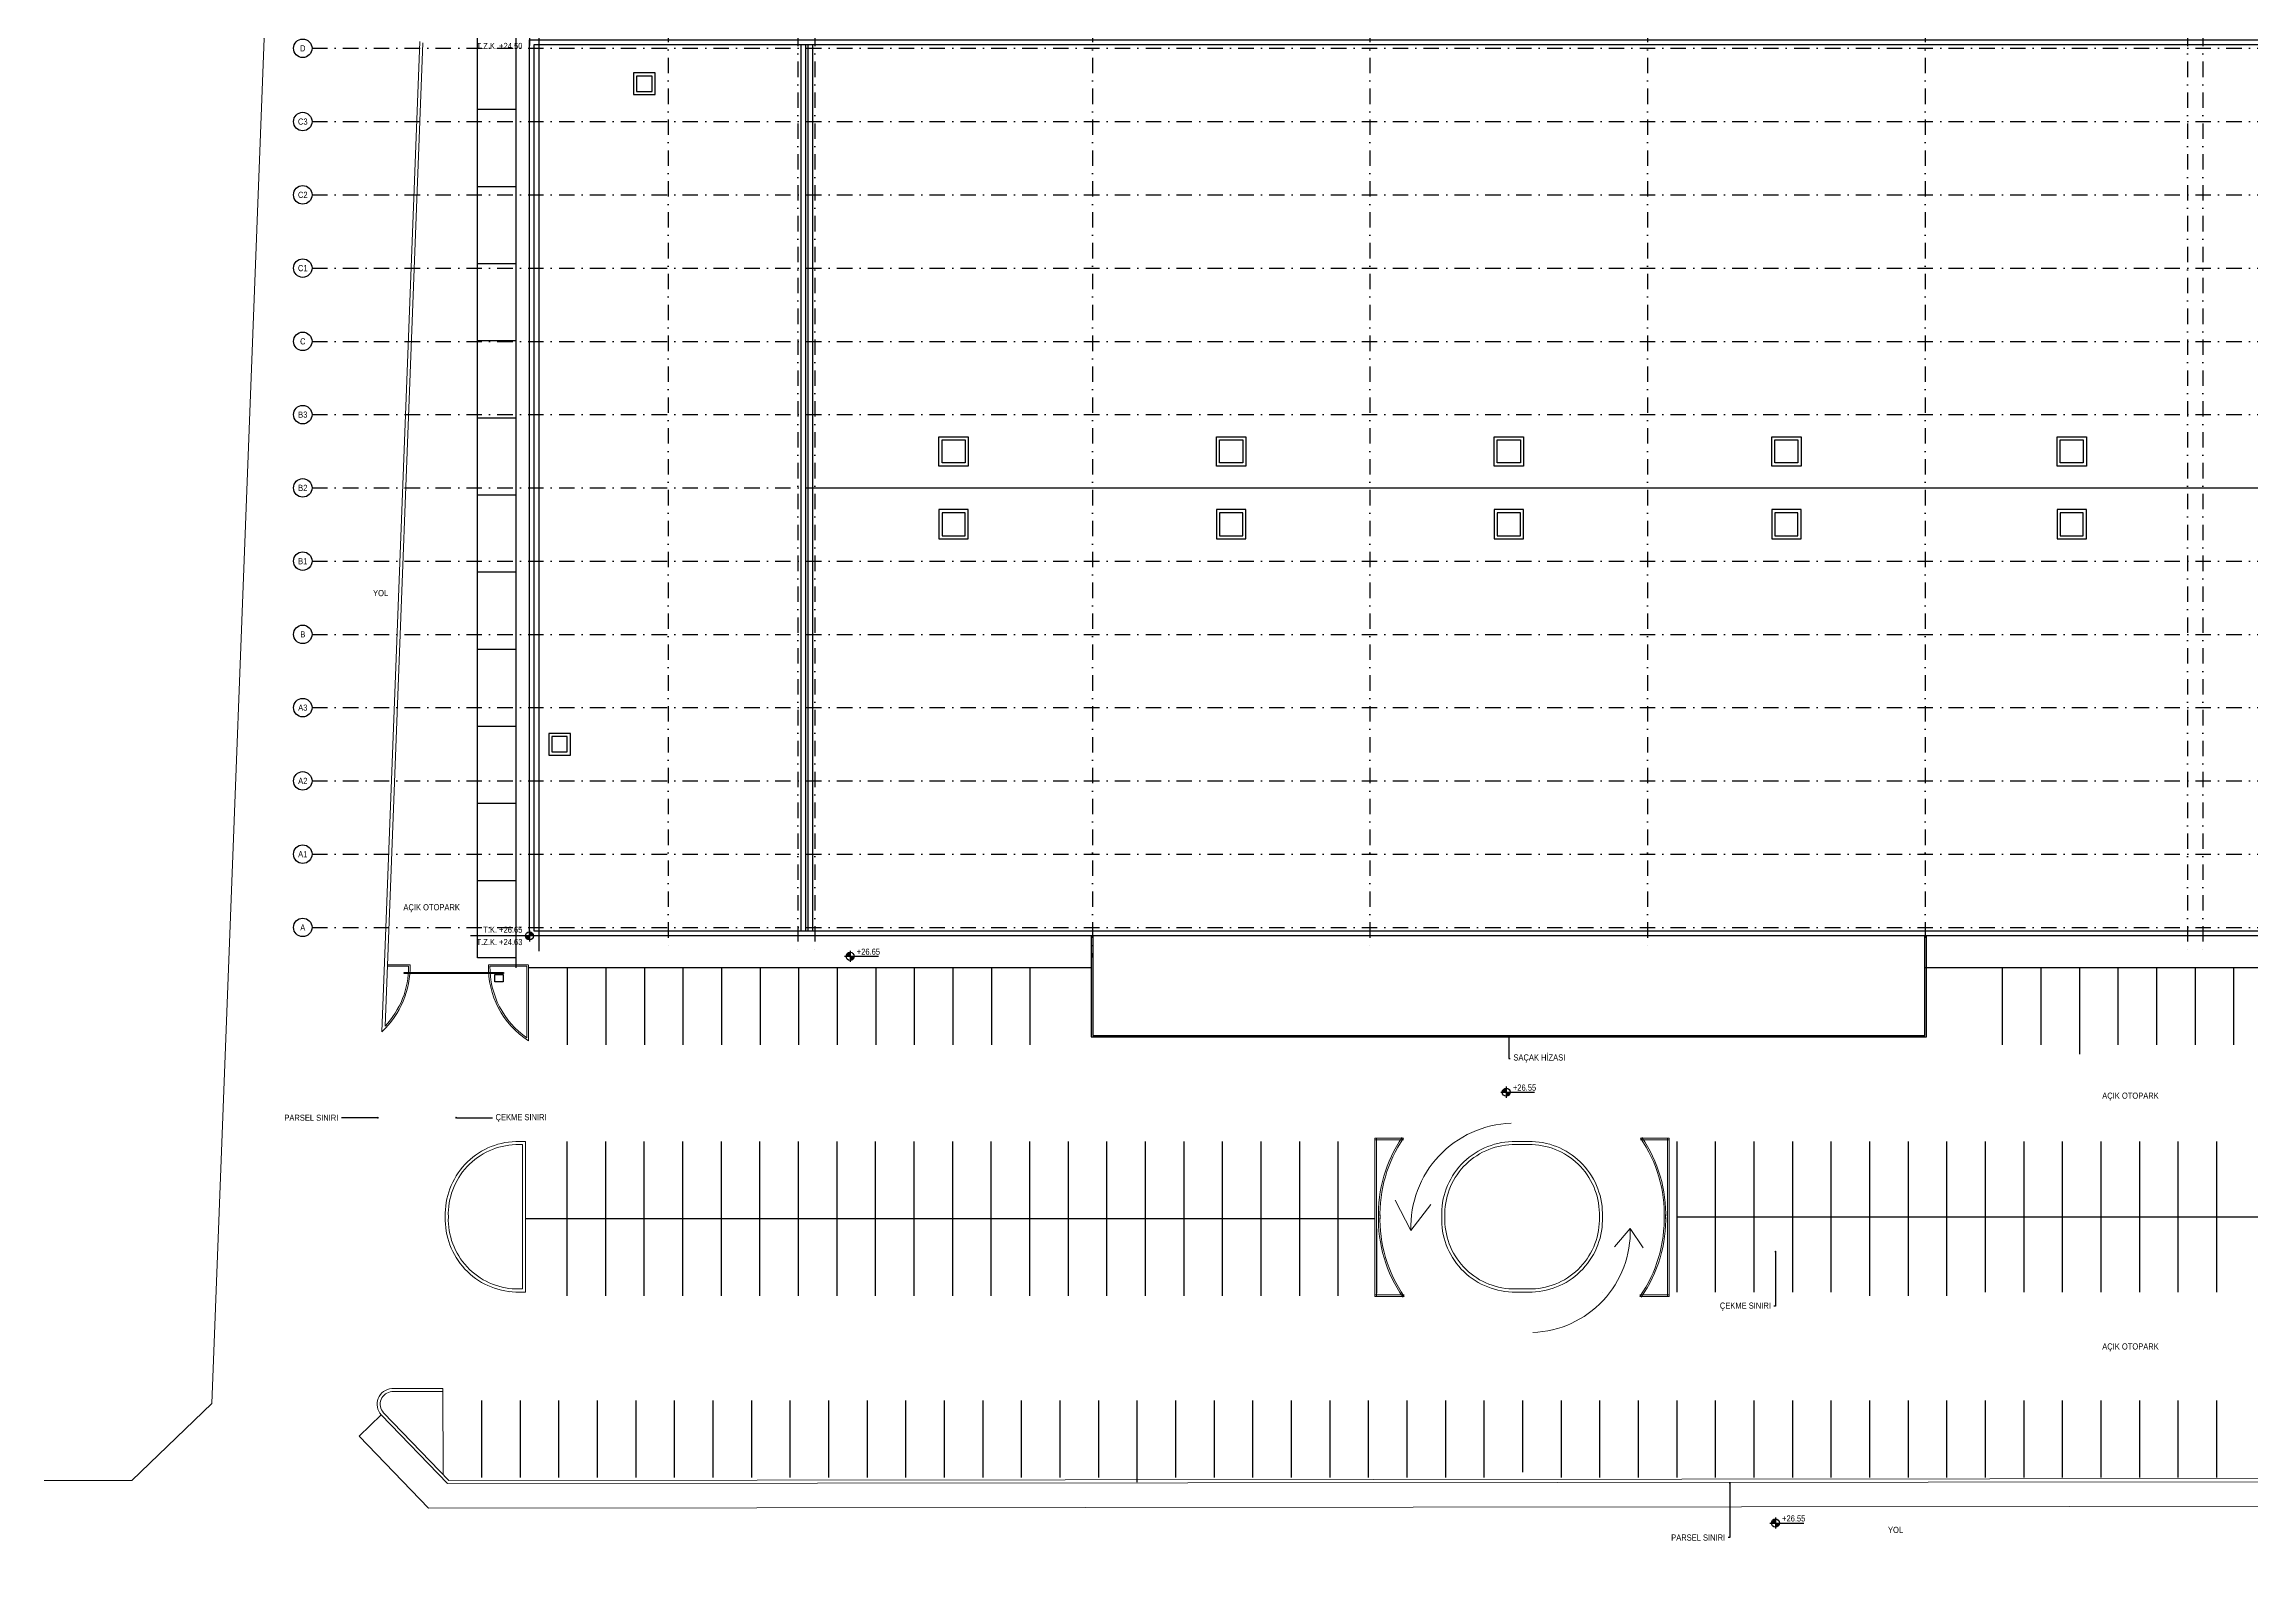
# Model space of a CAD drawing. Header units: centimetres. Extents: x 28733 to 98303, y -2883 to 8555.
# Drawn here: x 28733 to 35890, y 1197 to 6088 of the extents above; entities that cross this region are included whole.
import ezdxf
from ezdxf import colors
from ezdxf.entities.mleader import LeaderData, LeaderLine
from ezdxf.enums import TextEntityAlignment as Align
from ezdxf.math import Vec2, Vec3

# ---------------------------------------------------------------- set-up
doc = ezdxf.new("R2010")
doc.units = ezdxf.units.CM
doc.header["$LTSCALE"] = 100
doc.linetypes.add('DASHDOT2', pattern=[0.5, 0.25, -0.125, 0, -0.125])
for name, color, linetype in [('A-ANNO-DIMS', 187, 'Continuous'), ('A-ANNO-GRID', 155, 'DASHDOT2'), ('A-ANNO-NOTE', 1, 'Continuous'), ('A-ANNO-TEXT', 50, 'Continuous'), ('A-ELEV-01', 255, 'Continuous'), ('A-ROOF-OTLN', 32, 'Continuous'), ('A-WALL-INSL', 249, 'Continuous'), ('A-WALL-SNWPNL', 200, 'Continuous'), ('L-PRKG', 39, 'Continuous'), ('L-SITE-CURB', 33, 'Continuous')]:
    doc.layers.add(name, color=color, linetype=linetype)
doc.styles.add('Fields_100', font='act_simplex.shx', dxfattribs={"width": 0.8, "height": 20})
doc.styles.add('Fields_200', font='act_simplex.shx', dxfattribs={"width": 0.8, "height": 40})
doc.linetypes.add('BATTING', pattern='A,0.00254,-2.54,[134,ltypeshp.shx,S=2.54,R=0,X=-2.54,Y=0],-5.08,[134,ltypeshp.shx,S=2.54,R=180,X=2.54,Y=0],-2.54', length=10.16254)

# ---------------------------------------------------------------- blocks, each defined once
blk = doc.blocks.new('Kot_plan')
h = blk.add_hatch(color=0)
h.paths.add_polyline_path([(0, 13, 0.414214), (-13, 0), (0, 0)])
h.paths.add_polyline_path([(13, 0), (0, 0), (0, -13, 0.414214)])
at = {"color": 0}
for p, q in [((-18, 0), (92, 0)), ((0, 18), (0, -18))]:
    blk.add_line(p, q, dxfattribs=at)
blk.add_circle((0, 0), 13, dxfattribs=at)
at = {"color": 0, "style": 'Fields_100', "width": 0.8}
blk.add_attdef('BITMISKOT', (21.6, 5), '', height=20, dxfattribs=at)
blk.add_attdef('KABAKOT', text='', height=20, dxfattribs=at).set_placement((21.6, -5), align=Align.TOP_LEFT)
blk = doc.blocks.new('_Dot')
at = {"color": 0, "linetype": 'ByBlock', "lineweight": -2}
blk.add_line((-0.5, 0), (-1, 0), dxfattribs=at)
at = {"color": 0, "linetype": 'ByBlock', "const_width": 0.5}
blk.add_lwpolyline([(-0.25, 0, 1), (0.25, 0, 1)], format="xyb", close=True, dxfattribs=at)

msp = doc.modelspace()

# ---------------------------------------------------------------- hatches: boundary and pattern name
at = {"layer": 'A-ANNO-DIMS'}
h = msp.add_hatch(color=256, dxfattribs=at)
h.paths.add_polyline_path([(30306.24, 3210.3, -0.4142136), (30319.24, 3197.3), (30306.24, 3197.3)])
h.paths.add_polyline_path([(30293.24, 3197.3), (30306.24, 3197.3), (30306.24, 3184.3, -0.4142136)])

# ---------------------------------------------------------------- linework, layer by layer
for p, q in [((30306.24, 6120.3), (30306.24, 6084.3)), ((30324.24, 3197.3), (30115.39, 3197.3)), ((30306.24, 3215.3), (30306.24, 3179.3))]:
    msp.add_line(p, q, dxfattribs=at)
msp.add_circle((30306.24, 3197.3), 13, dxfattribs=at)
at = {"layer": 'A-ANNO-GRID', "linetype": 'Continuous', "ltscale": 2}
msp.add_line((30336.24, 6544.8), (30336.24, 3147.3), dxfattribs=at)
at = {"layer": 'A-ANNO-GRID', "ltscale": 2}
for p, q in [((30756.24, 6544.8), (30756.24, 3147.3)), ((31176.24, 6532.3), (31176.24, 3147.3)), ((31231.24, 6532.3), (31231.24, 3147.3)), ((32131.24, 6544.8), (32131.24, 3127.3)), ((33031.24, 6544.8), (33031.24, 3147.3)), ((33931.24, 6544.8), (33931.24, 3147.3)), ((34831.24, 6544.8), (34831.24, 3181.12)), ((35681.24, 6532.3), (35681.24, 3147.3)), ((35731.24, 6532.3), (35731.24, 3147.3)), ((29601.32, 6074.8), (40503.74, 6074.8)), ((29601.32, 5837.3), (40503.74, 5837.3)), ((29601.32, 5599.8), (40503.74, 5599.8)), ((29601.32, 5362.3), (40503.74, 5362.3)), ((29601.32, 5124.8), (40503.74, 5124.8)), ((29601.32, 4887.3), (40503.74, 4887.3)), ((29601.32, 4649.8), (40503.74, 4649.8)), ((29601.32, 4412.3), (40503.74, 4412.3)), ((29601.32, 4174.8), (40503.74, 4174.8)), ((29601.32, 3937.3), (40503.74, 3937.3)), ((29601.32, 3699.8), (40503.74, 3699.8)), ((29601.32, 3462.3), (40503.74, 3462.3)), ((29601.32, 3224.8), (40503.74, 3224.8))]:
    msp.add_line(p, q, dxfattribs=at)
at = {"layer": 'A-ANNO-GRID', "linetype": 'Continuous', "ltscale": 10}
for centre in [(29571.32, 6074.8), (29571.32, 5837.3), (29571.32, 5599.8), (29571.32, 5362.3), (29571.32, 5124.8), (29571.32, 4887.3), (29571.32, 4649.8), (29571.32, 4412.3), (29571.32, 4174.8), (29571.32, 3937.3), (29571.32, 3699.8), (29571.32, 3462.3), (29571.32, 3224.8)]:
    msp.add_circle(centre, 30, dxfattribs=at)
at = {"layer": 'A-ANNO-NOTE', "color": 251, "true_color": 0x636466}
msp.add_line((33052.42, 2247.86), (33052.42, 2039.43), dxfattribs=at)
at = {"layer": 'A-ELEV-01'}
msp.add_line((31223.74, 4649.8), (40243.74, 4649.8), dxfattribs=at)
for points in [[(30643.74, 5924.8), (30713.74, 5924.8), (30713.74, 5994.8), (30643.74, 5994.8)], [(30653.74, 5934.8), (30703.74, 5934.8), (30703.74, 5984.8), (30653.74, 5984.8)], [(31633.74, 4815.43), (31728.74, 4815.43), (31728.74, 4720.43), (31633.74, 4720.43)], [(31643.74, 4805.43), (31718.74, 4805.43), (31718.74, 4730.43), (31643.74, 4730.43)], [(32533.74, 4815.43), (32628.74, 4815.43), (32628.74, 4720.43), (32533.74, 4720.43)], [(32543.74, 4805.43), (32618.74, 4805.43), (32618.74, 4730.43), (32543.74, 4730.43)], [(33433.74, 4815.43), (33528.74, 4815.43), (33528.74, 4720.43), (33433.74, 4720.43)], [(33443.74, 4805.43), (33518.74, 4805.43), (33518.74, 4730.43), (33443.74, 4730.43)], [(34333.74, 4815.43), (34428.74, 4815.43), (34428.74, 4720.43), (34333.74, 4720.43)], [(34343.74, 4805.43), (34418.74, 4805.43), (34418.74, 4730.43), (34343.74, 4730.43)], [(35258.74, 4815.43), (35353.74, 4815.43), (35353.74, 4720.43), (35258.74, 4720.43)], [(35268.74, 4805.43), (35343.74, 4805.43), (35343.74, 4730.43), (35268.74, 4730.43)], [(31633.74, 4484.17), (31728.74, 4484.17), (31728.74, 4579.17), (31633.74, 4579.17)], [(31643.74, 4494.17), (31718.74, 4494.17), (31718.74, 4569.17), (31643.74, 4569.17)], [(32533.74, 4484.17), (32628.74, 4484.17), (32628.74, 4579.17), (32533.74, 4579.17)], [(32543.74, 4494.17), (32618.74, 4494.17), (32618.74, 4569.17), (32543.74, 4569.17)], [(33433.74, 4484.17), (33528.74, 4484.17), (33528.74, 4579.17), (33433.74, 4579.17)], [(33443.74, 4494.17), (33518.74, 4494.17), (33518.74, 4569.17), (33443.74, 4569.17)], [(34333.74, 4484.17), (34428.74, 4484.17), (34428.74, 4579.17), (34333.74, 4579.17)], [(34343.74, 4494.17), (34418.74, 4494.17), (34418.74, 4569.17), (34343.74, 4569.17)], [(35258.74, 4484.17), (35353.74, 4484.17), (35353.74, 4579.17), (35258.74, 4579.17)], [(35268.74, 4494.17), (35343.74, 4494.17), (35343.74, 4569.17), (35268.74, 4569.17)], [(30368.74, 3783.55), (30438.74, 3783.55), (30438.74, 3853.55), (30368.74, 3853.55)], [(30378.74, 3793.55), (30428.74, 3793.55), (30428.74, 3843.55), (30378.74, 3843.55)], [(29900.39, 3078.17), (30222.11, 3078.17), (30222.11, 3074.93), (29900.39, 3074.93)], [(30193.75, 3071.79), (30221.49, 3071.79), (30221.49, 3048.78), (30193.75, 3048.78)]]:
    msp.add_lwpolyline(points, close=True, dxfattribs=at)
at = {"layer": 'A-ELEV-01', "ltscale": 2, "elevation": 0}
for points in [[(32127.49, 3196.3), (32127.49, 2869.8), (34834.99, 2869.8), (34834.99, 3197.3)], [(32132.49, 3196.3), (32132.49, 2874.8), (34829.99, 2874.8), (34829.99, 3197.3)]]:
    msp.add_lwpolyline(points, dxfattribs=at)
at = {"layer": 'A-ROOF-OTLN'}
for p, q in [((31186.24, 6087.3), (31186.24, 3212.3)), ((31201.24, 6087.3), (31201.24, 3212.3)), ((31208.74, 6087.3), (31208.74, 3212.3)), ((31223.74, 6087.3), (31223.74, 3212.3))]:
    msp.add_line(p, q, dxfattribs=at)
for points in [[(30306.24, 6102.3), (40258.74, 6102.3), (40258.74, 3197.3), (30306.24, 3197.3)], [(30321.24, 6087.3), (40243.74, 6087.3), (40243.74, 3212.3), (30321.24, 3212.3)]]:
    msp.add_lwpolyline(points, close=True, dxfattribs=at)
at = {"layer": 'A-WALL-INSL', "linetype": 'BATTING', "ltscale": 0.005}
msp.add_lwpolyline([(30306.24, 3945.73), (30306.24, 4014.8)], dxfattribs=at)
at = {"layer": 'A-WALL-SNWPNL'}
msp.add_lwpolyline([(30306.24, 3197.3), (30296.24, 3197.3)], dxfattribs=at)
at = {"layer": 'L-PRKG'}
for p, q in [((30137.86, 3126.13), (30137.86, 6126.13)), ((30262.86, 3093.8), (30262.86, 6126.13)), ((30262.86, 5876.13), (30137.86, 5876.13)), ((30262.86, 5626.13), (30137.86, 5626.13)), ((30262.86, 5376.13), (30137.86, 5376.13)), ((30262.86, 5126.13), (30137.86, 5126.13)), ((30262.86, 4876.13), (30137.86, 4876.13)), ((30262.86, 4626.13), (30137.86, 4626.13)), ((30262.86, 4376.13), (30137.86, 4376.13)), ((30262.86, 4126.13), (30137.86, 4126.13)), ((30262.86, 3876.13), (30137.86, 3876.13)), ((30262.86, 3626.13), (30137.86, 3626.13)), ((30262.86, 3376.13), (30137.86, 3376.13)), ((30262.86, 3126.13), (30137.86, 3126.13)), ((32127.49, 3093.8), (30303.74, 3093.8)), ((30428.97, 3093.8), (30428.97, 2843.8)), ((30553.97, 3093.8), (30553.97, 2843.8)), ((30678.97, 3093.8), (30678.97, 2843.8)), ((30803.97, 3093.8), (30803.97, 2843.8)), ((30928.97, 3093.8), (30928.97, 2843.8)), ((31053.97, 3093.8), (31053.97, 2843.8)), ((31178.97, 3093.8), (31178.97, 2843.8)), ((31303.97, 3093.8), (31303.97, 2843.8)), ((31428.97, 3093.8), (31428.97, 2843.8)), ((31553.97, 3093.8), (31553.97, 2843.8)), ((31678.97, 3093.8), (31678.97, 2843.8)), ((31803.97, 3093.8), (31803.97, 2843.8)), ((31928.97, 3093.8), (31928.97, 2843.8)), ((40228.87, 3093.8), (34831.24, 3093.8)), ((35081.24, 3093.8), (35081.24, 2843.8)), ((35206.24, 3093.8), (35206.24, 2843.8)), ((35331.24, 3093.8), (35331.24, 2813.66)), ((35456.24, 3093.8), (35456.24, 2843.8)), ((35581.24, 3093.8), (35581.24, 2843.8)), ((35706.24, 3093.8), (35706.24, 2843.8)), ((35831.24, 3093.8), (35831.24, 2843.8)), ((30427.42, 2530.7), (30427.42, 2280.7)), ((30552.42, 2530.7), (30552.42, 2280.7)), ((30677.42, 2530.7), (30677.42, 2280.7)), ((30802.42, 2530.7), (30802.42, 2280.7)), ((30927.42, 2530.7), (30927.42, 2280.7)), ((31052.42, 2530.7), (31052.42, 2280.7)), ((31177.42, 2530.7), (31177.42, 2280.7)), ((31302.42, 2530.7), (31302.42, 2280.7)), ((31427.42, 2530.7), (31427.42, 2280.7)), ((31552.42, 2530.7), (31552.42, 2280.7)), ((31677.42, 2530.7), (31677.42, 2280.7)), ((31802.42, 2530.7), (31802.42, 2280.7)), ((31927.42, 2530.7), (31927.42, 2280.7)), ((32052.42, 2530.7), (32052.42, 2280.7)), ((32052.42, 2530.7), (32052.42, 2280.7)), ((32177.42, 2530.7), (32177.42, 2280.7)), ((32302.42, 2530.7), (32302.42, 2280.7)), ((32427.42, 2530.7), (32427.42, 2280.7)), ((32552.42, 2530.7), (32552.42, 2280.7)), ((32677.42, 2530.7), (32677.42, 2280.7)), ((32802.42, 2530.7), (32802.42, 2280.7)), ((32927.42, 2530.7), (32927.42, 2280.7)), ((34025.79, 2530.7), (34025.79, 2042.6)), ((34150.79, 2530.7), (34150.79, 2042.6)), ((34275.79, 2530.7), (34275.79, 2042.6)), ((34400.79, 2530.7), (34400.79, 2042.6)), ((34525.79, 2530.7), (34525.79, 2042.6)), ((34650.79, 2530.7), (34650.79, 2030.7)), ((34650.79, 2530.7), (34650.79, 2030.7)), ((34775.79, 2530.7), (34775.79, 2030.7)), ((34900.79, 2530.7), (34900.79, 2030.7)), ((35025.79, 2530.7), (35025.79, 2042.6)), ((35150.79, 2530.7), (35150.79, 2042.6)), ((35275.79, 2530.7), (35275.79, 2042.6)), ((35400.79, 2530.7), (35400.79, 2042.6)), ((35525.79, 2530.7), (35525.79, 2042.6)), ((35650.79, 2530.7), (35650.79, 2042.6)), ((35775.79, 2530.7), (35775.79, 2042.6)), ((30293.78, 2280.7), (33047.39, 2280.7)), ((30427.42, 2280.7), (30427.42, 2030.7)), ((30552.42, 2280.7), (30552.42, 2030.7)), ((30677.42, 2280.7), (30677.42, 2030.7)), ((30802.42, 2280.7), (30802.42, 2030.7)), ((30927.42, 2280.7), (30927.42, 2030.7)), ((31052.42, 2280.7), (31052.42, 2030.7)), ((31177.42, 2280.7), (31177.42, 2030.7)), ((31302.42, 2280.7), (31302.42, 2030.7)), ((31427.42, 2280.7), (31427.42, 2030.7)), ((31552.42, 2280.7), (31552.42, 2030.7)), ((31677.42, 2280.7), (31677.42, 2030.7)), ((31802.42, 2280.7), (31802.42, 2030.7)), ((31927.42, 2280.7), (31927.42, 2030.7)), ((32052.42, 2280.7), (32052.42, 2030.7)), ((32052.42, 2280.7), (32052.42, 2030.7)), ((32177.42, 2280.7), (32177.42, 2030.7)), ((32302.42, 2280.7), (32302.42, 2030.7)), ((32427.42, 2280.7), (32427.42, 2030.7)), ((32552.42, 2280.7), (32552.42, 2030.7)), ((32677.42, 2280.7), (32677.42, 2030.7)), ((32802.42, 2280.7), (32802.42, 2030.7)), ((32927.42, 2280.7), (32927.42, 2030.7)), ((34025.79, 2286.65), (40027.12, 2286.65)), ((30150.82, 1691.6), (30150.82, 1441.6)), ((30275.82, 1691.6), (30275.82, 1441.6)), ((30400.82, 1691.6), (30400.82, 1441.6)), ((30525.82, 1691.6), (30525.82, 1441.6)), ((30650.82, 1691.6), (30650.82, 1441.6)), ((30775.82, 1691.6), (30775.82, 1441.6)), ((30900.82, 1691.6), (30900.82, 1441.6)), ((31025.82, 1691.6), (31025.82, 1441.6)), ((31150.82, 1691.6), (31150.82, 1441.6)), ((31275.82, 1691.6), (31275.82, 1441.6)), ((31400.82, 1691.6), (31400.82, 1441.6)), ((31525.82, 1691.6), (31525.82, 1441.6)), ((31650.82, 1691.6), (31650.82, 1441.6)), ((31775.82, 1691.6), (31775.82, 1441.6)), ((31900.82, 1691.6), (31900.82, 1441.6)), ((32025.82, 1691.6), (32025.82, 1441.6)), ((32025.82, 1691.6), (32025.82, 1441.6)), ((32150.82, 1691.6), (32150.82, 1441.6)), ((32275.82, 1691.6), (32275.82, 1426.17)), ((32400.82, 1691.6), (32400.82, 1441.6)), ((32525.82, 1691.6), (32525.82, 1441.6)), ((32650.82, 1691.6), (32650.82, 1441.6)), ((32775.82, 1691.6), (32775.82, 1441.6)), ((32900.82, 1691.6), (32900.82, 1441.6)), ((33025.82, 1691.6), (33025.82, 1441.6)), ((33150.82, 1691.6), (33150.82, 1441.6)), ((33275.82, 1691.6), (33275.82, 1441.6)), ((33400.82, 1691.6), (33400.82, 1441.6)), ((33525.82, 1691.6), (33525.82, 1458.22)), ((33650.82, 1691.6), (33650.82, 1441.6)), ((33775.82, 1691.6), (33775.82, 1441.6)), ((33900.82, 1691.6), (33900.82, 1441.6)), ((34025.82, 1691.6), (34025.82, 1441.6)), ((34150.82, 1691.6), (34150.82, 1441.6)), ((34275.82, 1691.6), (34275.82, 1441.6)), ((34400.82, 1691.6), (34400.82, 1441.6)), ((34525.82, 1691.6), (34525.82, 1441.6)), ((34650.82, 1691.6), (34650.82, 1441.6)), ((34650.82, 1691.6), (34650.82, 1441.6)), ((34775.82, 1691.6), (34775.82, 1441.6)), ((34900.82, 1691.6), (34900.82, 1441.6)), ((35025.82, 1691.6), (35025.82, 1441.6)), ((35150.82, 1691.6), (35150.82, 1441.6)), ((35275.82, 1691.6), (35275.82, 1441.6)), ((35400.82, 1691.6), (35400.82, 1441.6)), ((35525.82, 1691.6), (35525.82, 1441.6)), ((35650.82, 1691.6), (35650.82, 1441.6)), ((35775.82, 1691.6), (35775.82, 1441.6))]:
    msp.add_line(p, q, dxfattribs=at)
at = {"layer": 'L-SITE-CURB', "lineweight": 0}
for p, q in [((29827.31, 2886.78), (29950.64, 6096.82)), ((29837.99, 2904.34), (29960.48, 6092.41)), ((29914.08, 3098.79), (29845.46, 3098.79)), ((29918.99, 3103.79), (29845.66, 3103.79)), ((30302.2, 3103.79), (30173.24, 3103.79)), ((30298.11, 3098.79), (30178.14, 3098.79)), ((30298.11, 2866.62), (30298.11, 3098.79)), ((30303.11, 2857.26), (30303.11, 3103.79)), ((30293.78, 2530.7), (30261.53, 2530.7)), ((30283.78, 2520.7), (30261.53, 2520.7)), ((30283.78, 2520.7), (30283.78, 2052.6)), ((30293.78, 2530.7), (30293.78, 2042.6)), ((33140.14, 2541.32), (33047.39, 2541.32)), ((33047.39, 2541.32), (33047.39, 2028.72)), ((33140.14, 2536.32), (33047.39, 2536.32)), ((33052.39, 2541.32), (33052.39, 2028.72)), ((33524.35, 2530.7), (33492.1, 2530.7)), ((33514.35, 2520.7), (33492.1, 2520.7)), ((33514.35, 2520.7), (33534.35, 2520.7)), ((33524.35, 2530.7), (33556.59, 2530.7)), ((33534.35, 2520.7), (33556.59, 2520.7)), ((33908.55, 2541.32), (34001.31, 2541.32)), ((33908.55, 2536.32), (34001.31, 2536.32)), ((33996.31, 2541.32), (33996.31, 2028.72)), ((34001.31, 2541.32), (34001.31, 2028.72)), ((30033.26, 2270.64), (30033.26, 2302.66)), ((33163.89, 2242.63), (33113.31, 2341.01)), ((33163.89, 2242.63), (33228.4, 2326.78)), ((33784.87, 2270.64), (33784.87, 2302.66)), ((33874.82, 2249.06), (33824.01, 2189.02)), ((33874.82, 2249.06), (33916.47, 2185.77)), ((30242.8, 2042.6), (30242.8, 2042.6)), ((30283.78, 2052.6), (30261.53, 2052.6)), ((30293.78, 2042.6), (30261.53, 2042.6)), ((33047.39, 2033.72), (33142.4, 2033.72)), ((33047.39, 2028.72), (33142.4, 2028.72)), ((33514.35, 2052.6), (33492.1, 2052.6)), ((33524.35, 2042.6), (33492.1, 2042.6)), ((33514.35, 2052.6), (33534.35, 2052.6)), ((33524.35, 2042.6), (33556.59, 2042.6)), ((33534.35, 2052.6), (33556.59, 2052.6)), ((33784.87, 2042.6), (33784.87, 2042.6)), ((34001.31, 2033.72), (33906.3, 2033.72)), ((34001.31, 2028.72), (33906.3, 2028.72)), ((30025.65, 1729.81), (29859.74, 1729.81)), ((30025.66, 1719.81), (29859.74, 1719.81)), ((30025.65, 1729.81), (30025.93, 1451.84)), ((30044.81, 1431.76), (29833.15, 1651.48)), ((29753.8, 1575.3), (29825.82, 1644.68)), ((29825.82, 1644.68), (30040.56, 1421.75)), ((39963.93, 1431.67), (30040.56, 1421.75)), ((39960.82, 1441.66), (30044.81, 1431.76))]:
    msp.add_line(p, q, dxfattribs=at)
for points in [[(28732.83, 6357.19), (29205.85, 6357.19), (29446.25, 6107.38), (29276.2, 1681.39), (29016.61, 1431.57), (28732.83, 1431.57)], [(40294.45, 1561.9), (39982.05, 1347.72), (39557.46, 1351.35), (29978.74, 1341.78), (29753.8, 1575.3)]]:
    msp.add_lwpolyline(points, dxfattribs=at)
for centre, radius, start, end in [((29635.24, 3095.79), 283.86, 312.580954, 1.615481), ((29635.24, 3095.79), 278.86, 316.641314, 0.616902), ((30456.98, 3095.79), 283.86, 178.384519, 237.175395), ((30456.98, 3095.79), 278.86, 179.383098, 235.269357), ((33499.86, 2254.02), 336.17, 91.882726, 181.942028), ((30269.29, 2294.65), 236.17, 91.882726, 181.942028), ((30269.29, 2294.65), 226.17, 91.882726, 181.942028), ((33499.86, 2294.65), 441.17, 145.560368, 181.942028), ((33499.86, 2294.65), 436.17, 145.560368, 181.942028), ((33499.86, 2294.65), 236.17, 91.882726, 181.942028), ((33499.86, 2294.65), 226.17, 91.882726, 181.942028), ((33548.83, 2294.65), 226.17, 358.057972, 88.117274), ((33548.83, 2294.65), 236.17, 358.057972, 88.117274), ((33548.83, 2294.65), 436.17, 358.057972, 34.439632), ((33548.83, 2294.65), 441.17, 358.057972, 34.439632), ((33499.86, 2278.65), 441.17, 178.057972, 214.960031), ((33499.86, 2278.65), 436.17, 178.057972, 214.960031), ((33548.83, 2278.65), 436.17, 325.039969, 1.942028), ((33548.83, 2278.65), 441.17, 325.039969, 1.942028), ((30269.29, 2278.65), 236.17, 178.057972, 268.117274), ((30269.29, 2278.65), 226.17, 178.057972, 268.117274), ((33499.86, 2278.65), 236.17, 178.057972, 268.117274), ((33499.86, 2278.65), 226.17, 178.057972, 268.117274), ((33548.83, 2278.65), 226.17, 271.882726, 1.942028), ((33548.83, 2278.65), 236.17, 271.882726, 1.942028), ((33548.83, 2238.01), 326.17, 271.882726, 1.942028), ((29862.98, 1679.2), 50.72, 93.654745, 222.895931), ((29862.98, 1679.2), 40.72, 93.654745, 222.895931)]:
    msp.add_arc(centre, radius, start, end, dxfattribs=at)

# ---------------------------------------------------------------- block references
at = {"layer": 'A-ANNO-DIMS'}
ref = msp.add_blockref('Kot_plan', (31345.86, 3131.07), dxfattribs=at)
ref.add_attrib('BITMISKOT', '+26.65', (31367.45, 3136.07), dxfattribs={"layer": 'A-ANNO-TEXT', "height": 20, "style": 'Fields_100', "width": 0.8})
ref = msp.add_blockref('Kot_plan', (33473.1, 2690.56), dxfattribs=at)
ref.add_attrib('BITMISKOT', '+26.55', (33494.69, 2695.56), dxfattribs={"layer": 'A-ANNO-TEXT', "height": 20, "style": 'Fields_100', "width": 0.8})
ref = msp.add_blockref('Kot_plan', (34345.73, 1293.89), dxfattribs=at)
ref.add_attrib('BITMISKOT', '+26.55', (34367.32, 1298.89), dxfattribs={"layer": 'A-ANNO-TEXT', "height": 20, "style": 'Fields_100', "width": 0.8})

# ---------------------------------------------------------------- texts
at = {"layer": 'A-ANNO-GRID', "color": 50, "style": 'Fields_100', "width": 0.8}
for s, p in [('D', (29571.32, 6074.8)), ('C3', (29571.32, 5837.3)), ('C2', (29571.32, 5599.8)), ('C1', (29571.32, 5362.3)), ('C', (29571.32, 5124.8)), ('B3', (29571.32, 4887.3)), ('B2', (29571.32, 4649.8)), ('B1', (29571.32, 4412.3)), ('B', (29571.32, 4174.8)), ('A3', (29571.32, 3937.3)), ('A2', (29571.32, 3699.8)), ('A1', (29571.32, 3462.3)), ('A', (29571.32, 3224.8))]:
    msp.add_text(s, height=20, rotation=359.926666, dxfattribs=at).set_placement(p, align=Align.MIDDLE_CENTER)
at = {"layer": 'A-ANNO-TEXT', "char_height": 20}
for s, width, insert, attachment_point, style in [('T.Z.K. +24.50', 268.2461, (30283.24, 6082.3), 6, 'Fields_100'), ('YOL', 290.9769, (29823.62, 4308.61), 5, 'Fields_200'), ('AÇIK OTOPARK', 290.9769, (29989.11, 3287.14), 5, 'Fields_200'), ('T.K. +26.65', 268.2461, (30283.24, 3217.3), 6, 'Fields_100'), ('T.Z.K. +24.63', 268.2461, (30283.24, 3177.3), 6, 'Fields_100'), ('AÇIK OTOPARK', 290.9769, (35496.84, 2676.29), 5, 'Fields_200'), ('AÇIK OTOPARK', 290.9769, (35496.84, 1863.15), 5, 'Fields_200'), ('YOL', 290.9769, (34735.16, 1271.41), 5, 'Fields_200')]:
    msp.add_mtext_dynamic_manual_height_columns(s, width=width, gutter_width=100, heights=[0], dxfattribs=dict(at, insert=insert, attachment_point=attachment_point, style=style))

# ---------------------------------------------------------------- leaders
at = {"layer": 'A-ANNO-DIMS'}
ml = msp.add_multileader_mtext('Standard', dxfattribs=at)
ml.set_content('SAÇAK HİZASI', color=50, style='Fields_200')
ml.set_leader_properties(color=256)
ml.set_arrow_properties(name='DOT')
ml.build(insert=Vec2(0, 0))
ml.multileader.update_dxf_attribs({"dogleg_length": 10, "arrow_head_size": 6})
ctx = ml.context
ctx.base_point, ctx.char_height, ctx.arrow_head_size, ctx.landing_gap_size, ctx.plane_origin = Vec3(33486.24, 2799.91), 20, 6, 10, Vec3(33481.24, 2869.8)
notes = []
notes.append((ctx, [(0, (1, 1, 0), (33481.24, 2799.91), (1, 0), 5, [(0, [(33481.24, 2869.8)], 0, [])])]))
ctx.mtext.insert, ctx.mtext.flow_direction = Vec3(33496.24, 2813.24), 5
ml = msp.add_multileader_mtext('Standard', dxfattribs=at)
ml.set_content('PARSEL SINIRI', color=50, style='Fields_200')
ml.set_leader_properties(color=256)
ml.set_arrow_properties(name='DOT')
ml.build(insert=Vec2(0, 0))
ml.multileader.update_dxf_attribs({"dogleg_length": 10, "arrow_head_size": 6})
ctx = ml.context
ctx.base_point, ctx.char_height, ctx.arrow_head_size, ctx.landing_gap_size, ctx.plane_origin = Vec3(29510.49, 2607.83), 20, 6, 10, Vec3(29814.52, 2607.83)
ctx.text_align_type = 2
notes.append((ctx, [(0, (1, 1, 0), (29701.59, 2607.83), (-1, 0), 5, [(0, [(29814.52, 2607.83)], 0, [])])]))
ctx.mtext.insert, ctx.mtext.alignment, ctx.mtext.flow_direction = Vec3(29686.59, 2617.83), 3, 5
ml = msp.add_multileader_mtext('Standard', dxfattribs=at)
ml.set_content('ÇEKME SINIRI', color=50, style='Fields_200')
ml.set_leader_properties(color=256)
ml.set_arrow_properties(name='DOT')
ml.build(insert=Vec2(0, 0))
ml.multileader.update_dxf_attribs({"dogleg_length": 10, "arrow_head_size": 6})
ctx = ml.context
ctx.base_point, ctx.char_height, ctx.arrow_head_size, ctx.landing_gap_size, ctx.plane_origin = Vec3(30186.3, 2607.83), 20, 6, 10, Vec3(30068.36, 2607.83)
notes.append((ctx, [(0, (1, 1, 0), (30181.3, 2607.83), (1, 0), 5, [(0, [(30068.36, 2607.83)], 0, [])])]))
ctx.mtext.insert, ctx.mtext.flow_direction = Vec3(30196.3, 2619.73), 5
ml = msp.add_multileader_mtext('Standard', dxfattribs=at)
ml.set_content('ÇEKME SINIRI', color=50, style='Fields_200')
ml.set_leader_properties(color=256)
ml.set_arrow_properties(name='DOT')
ml.build(insert=Vec2(0, 0))
ml.multileader.update_dxf_attribs({"dogleg_length": 10, "arrow_head_size": 6})
ctx = ml.context
ctx.base_point, ctx.char_height, ctx.arrow_head_size, ctx.landing_gap_size, ctx.plane_origin = Vec3(34167.15, 1996.77), 20, 6, 10, Vec3(34346.13, 1996.77)
ctx.text_align_type = 2
notes.append((ctx, [(0, (1, 1, 0), (34346.06, 1996.77), (-1, 0), 5, [(0, [(34346.06, 2173.47)], 0, [])])]))
ctx.mtext.insert, ctx.mtext.alignment, ctx.mtext.flow_direction = Vec3(34331.06, 2008.68), 3, 5
ml = msp.add_multileader_mtext('Standard', dxfattribs=at)
ml.set_content('PARSEL SINIRI', color=50, style='Fields_200')
ml.set_leader_properties(color=256)
ml.set_arrow_properties(name='DOT')
ml.build(insert=Vec2(0, 0))
ml.multileader.update_dxf_attribs({"dogleg_length": 10, "arrow_head_size": 6})
ctx = ml.context
ctx.base_point, ctx.char_height, ctx.arrow_head_size, ctx.landing_gap_size, ctx.plane_origin = Vec3(34006.74, 1246.81), 20, 6, 10, Vec3(34197.9, 1246.81)
ctx.text_align_type = 2
notes.append((ctx, [(0, (1, 1, 0), (34197.83, 1246.81), (-1, 0), 5, [(0, [(34197.83, 1423.51)], 0, [])])]))
ctx.mtext.insert, ctx.mtext.alignment, ctx.mtext.flow_direction = Vec3(34182.83, 1256.81), 3, 5
for ctx, leaders in notes:
    for number, flags, end, landing, length, lines in leaders:
        leader = LeaderData()
        leader.index, (leader.has_last_leader_line, leader.has_dogleg_vector, leader.attachment_direction) = number, flags
        leader.last_leader_point, leader.dogleg_vector, leader.dogleg_length = Vec3(end), Vec3(landing), length
        for number, points, colour, breaks in lines:
            line = LeaderLine()
            line.index, line.vertices, line.color, line.breaks = number, Vec3.list(points), colors.encode_raw_color(colour), breaks
            leader.lines.append(line)
        ctx.leaders.append(leader)

doc.saveas('drawing.dxf')
